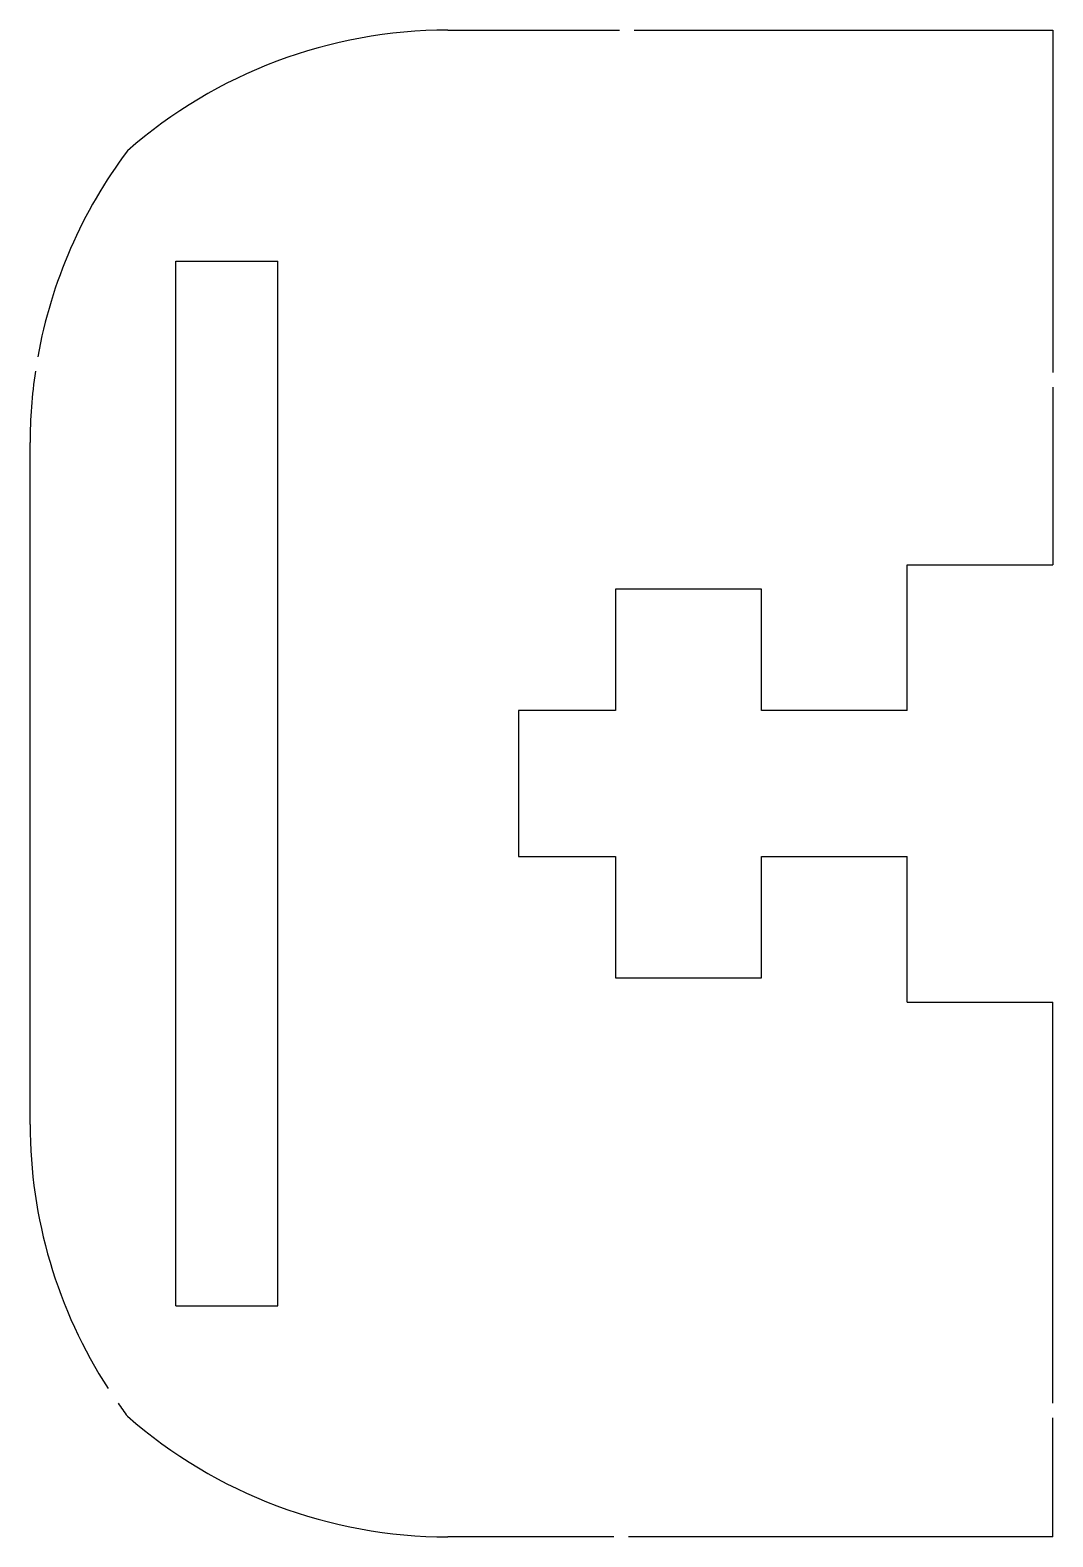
# Model space of a CAD drawing. Header units: centimetres. Extents: x -0.41 to 1.7, y -1.55 to 1.55.
import ezdxf

# ---------------------------------------------------------------- set-up
doc = ezdxf.new("R2010")
doc.units = ezdxf.units.CM

msp = doc.modelspace()

# ---------------------------------------------------------------- linework, layer by layer
at = {"color": 7, "linetype": 'Continuous', "lineweight": 25}
for p, q in [((0.4547, 1.55), (0.808, 1.55)), ((0.838, 1.55), (1.7, 1.55)), ((1.7, 1.55), (1.7, 0.8454)), ((-0.105, 1.075), (0.105, 1.075)), ((-0.105, -1.075), (-0.105, 1.075)), ((0.105, -1.075), (0.105, 1.075)), ((1.7, 0.8154), (1.7, 0.45)), ((-0.405, -0.7013), (-0.405, 0.7013)), ((1.4, 0.45), (1.7, 0.45)), ((1.4, 0.15), (1.4, 0.45)), ((1.1, 0.4), (0.8, 0.4)), ((0.8, 0.4), (0.8, 0.15)), ((1.1, 0.15), (1.1, 0.4)), ((0.8, 0.15), (0.6, 0.15)), ((0.6, 0.15), (0.6, -0.15)), ((1.4, 0.15), (1.1, 0.15)), ((0.6, -0.15), (0.8, -0.15)), ((0.8, -0.15), (0.8, -0.4)), ((1.1, -0.4), (1.1, -0.15)), ((1.1, -0.15), (1.4, -0.15)), ((1.4, -0.45), (1.4, -0.15)), ((0.8, -0.4), (1.1, -0.4)), ((1.4, -0.45), (1.7, -0.45)), ((1.7, -1.2752), (1.7, -0.45)), ((-0.105, -1.075), (0.105, -1.075)), ((1.7, -1.55), (1.7, -1.3051)), ((0.7963, -1.55), (0.4547, -1.55)), ((1.7, -1.55), (0.8263, -1.55))]:
    msp.add_line(p, q, dxfattribs=at)
for centre, start, end in [((0.4547, 0.55), 90, 131.2428), ((0.595, 0.7013), 143.0864, 169.833), ((0.595, 0.7013), 171.5611, 180), ((0.595, -0.7013), 180, 212.9322), ((0.595, -0.7013), 215.0181, 216.9136), ((0.4547, -0.55), 228.7572, 270)]:
    msp.add_arc(centre, 1, start, end, dxfattribs=at)

doc.saveas('drawing.dxf')
